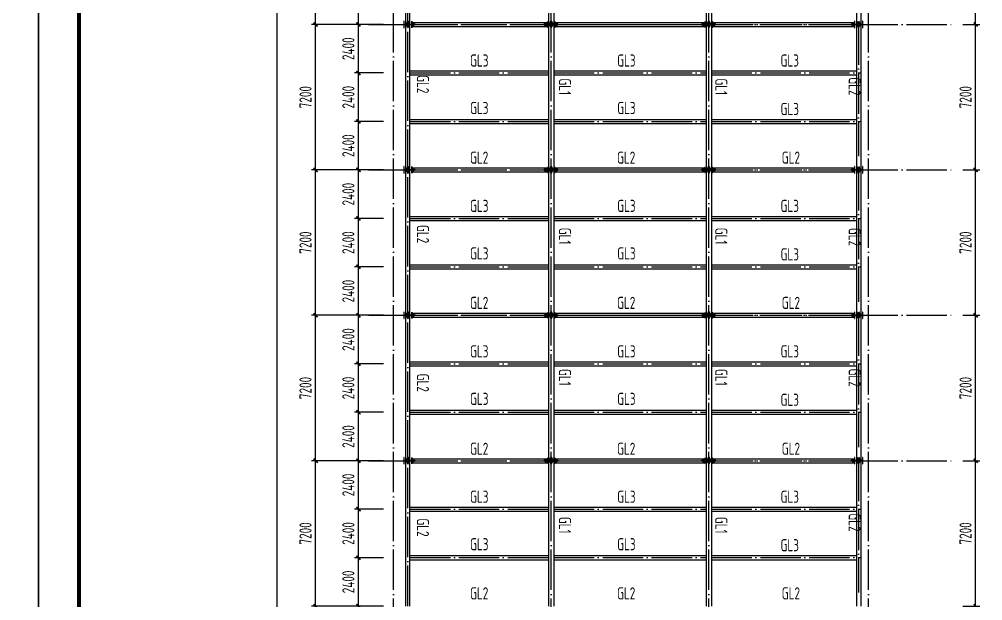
# Model space of a CAD drawing. Extents: x -32169 to 443031, y -120117 to 204739.
# Drawn here: x 215281 to 262960, y -72095 to -43304 of the extents above; entities that cross this region are included whole.
import ezdxf
from ezdxf.enums import TextEntityAlignment as Align

# ---------------------------------------------------------------- set-up
doc = ezdxf.new("R2010")
doc.units = 0
doc.header["$LTSCALE"] = 1000
for name, pattern in [('CONTINOUS', [0]), ('DASHED', [0.75, 0.5, -0.25]), ('DOTE', [2.42, 2, -0.2, 0.02, -0.2])]:
    doc.linetypes.add(name, pattern=pattern)
doc.layers.get('0').update_dxf_attribs({"linetype": 'CONTINUOUS'})
doc.layers.get('Defpoints').update_dxf_attribs({"linetype": 'CONTINUOUS'})
for name, color, linetype in [('BEAM', 4, 'DASHED'), ('DIM', 3, 'CONTINUOUS'), ('DOTE', 1, 'CONTINUOUS'), ('PUB_DIM', 3, 'CONTINUOUS'), ('PUB_TITLE', 3, 'CONTINUOUS'), ('TEXT', 7, 'CONTINUOUS'), ('梁', 4, 'CONTINUOUS'), ('钢柱', 2, 'CONTINUOUS')]:
    doc.layers.add(name, color=color, linetype=linetype)
doc.styles.add('TSSD_Dimension', font='Tssdeng.shx', dxfattribs={"width": 0.7, "bigfont": 'hztxt.shx'})
doc.styles.add('TSSD_Rein', font='Tssdeng.shx', dxfattribs={"width": 0.7, "bigfont": 'hztxt.shx'})
doc.dimstyles.new('TSSD_200_200', dxfattribs={"dimtxt": 600, "dimasz": 200, "dimexe": 200, "dimexo": 500, "dimgap": 200, "dimtad": 1, "dimdec": 0, "dimzin": 0, "dimdsep": 46, "dimtxsty": 'TSSD_Dimension', "dimblk": 'ARCHTICK', "dimblk1": 'ARCHTICK', "dimblk2": 'ARCHTICK', "dimcen": 0, "dimdle": 200, "dimclrt": 7, "dimadec": 0, "dimazin": 0, "dimtfac": 1, "dimtdec": 0, "dimtix": 1, "dimtmove": 2, "dimatfit": 3, "dimfxl": 1, "dimtolj": 1, "dimtzin": 0, "dimarcsym": 0})

# ---------------------------------------------------------------- blocks, each defined once
blk = doc.blocks.new('_ArchTick')
at = {"color": 0, "linetype": 'ByBlock', "const_width": 0.4}
blk.add_lwpolyline([(-0.5, -0.5), (0.5, 0.5)], dxfattribs=at)
blk = doc.blocks.new('*D537')
at = {"layer": 'Defpoints', "color": 0}
for p in [(229945, -65163), (232565, -65163), (232565, -72363)]:
    blk.add_point(p, dxfattribs=at)
at = {"layer": 'DIM', "color": 0, "lineweight": -2}
for p, q in [((232065, -65163), (229745, -65163)), ((229945, -72563), (229945, -64963)), ((232065, -72363), (229745, -72363))]:
    blk.add_line(p, q, dxfattribs=at)
at = {"layer": 'DIM', "color": 0, "lineweight": -2, "xscale": 200, "yscale": 200, "zscale": 200}
for p, rotation in [((229945, -65163), 90), ((229945, -72363), 270)]:
    blk.add_blockref('_ArchTick', p, dxfattribs=dict(at, rotation=rotation))
at = {"layer": 'DIM', "color": 7, "insert": (229445, -68763), "char_height": 600, "attachment_point": 5, "rotation": 90, "style": 'TSSD_Dimension'}
blk.add_mtext('\\A1;7200', dxfattribs=at)
blk = doc.blocks.new('*D538')
at = {"layer": 'Defpoints', "color": 0}
for p in [(229945, -57963), (232565, -57963), (232565, -65163)]:
    blk.add_point(p, dxfattribs=at)
at = {"layer": 'DIM', "color": 0, "lineweight": -2}
for p, q in [((232065, -57963), (229745, -57963)), ((229945, -65363), (229945, -57763)), ((232065, -65163), (229745, -65163))]:
    blk.add_line(p, q, dxfattribs=at)
at = {"layer": 'DIM', "color": 0, "lineweight": -2, "xscale": 200, "yscale": 200, "zscale": 200}
for p, rotation in [((229945, -57963), 90), ((229945, -65163), 270)]:
    blk.add_blockref('_ArchTick', p, dxfattribs=dict(at, rotation=rotation))
at = {"layer": 'DIM', "color": 7, "insert": (229445, -61563), "char_height": 600, "attachment_point": 5, "rotation": 90, "style": 'TSSD_Dimension'}
blk.add_mtext('\\A1;7200', dxfattribs=at)
blk = doc.blocks.new('*D539')
at = {"layer": 'Defpoints', "color": 0}
for p in [(229945, -50763), (232565, -50763), (232565, -57963)]:
    blk.add_point(p, dxfattribs=at)
at = {"layer": 'DIM', "color": 0, "lineweight": -2}
for p, q in [((232065, -50763), (229745, -50763)), ((229945, -58163), (229945, -50563)), ((232065, -57963), (229745, -57963))]:
    blk.add_line(p, q, dxfattribs=at)
at = {"layer": 'DIM', "color": 0, "lineweight": -2, "xscale": 200, "yscale": 200, "zscale": 200}
for p, rotation in [((229945, -50763), 90), ((229945, -57963), 270)]:
    blk.add_blockref('_ArchTick', p, dxfattribs=dict(at, rotation=rotation))
at = {"layer": 'DIM', "color": 7, "insert": (229445, -54363), "char_height": 600, "attachment_point": 5, "rotation": 90, "style": 'TSSD_Dimension'}
blk.add_mtext('\\A1;7200', dxfattribs=at)
blk = doc.blocks.new('*D540')
at = {"layer": 'Defpoints', "color": 0}
for p in [(229945, -43563), (232565, -43563), (232565, -50763)]:
    blk.add_point(p, dxfattribs=at)
at = {"layer": 'DIM', "color": 0, "lineweight": -2}
for p, q in [((229945, -50963), (229945, -43363)), ((232065, -43563), (229745, -43563)), ((232065, -50763), (229745, -50763))]:
    blk.add_line(p, q, dxfattribs=at)
at = {"layer": 'DIM', "color": 0, "lineweight": -2, "xscale": 200, "yscale": 200, "zscale": 200}
for p, rotation in [((229945, -43563), 90), ((229945, -50763), 270)]:
    blk.add_blockref('_ArchTick', p, dxfattribs=dict(at, rotation=rotation))
at = {"layer": 'DIM', "color": 7, "insert": (229445, -47163), "char_height": 600, "attachment_point": 5, "rotation": 90, "style": 'TSSD_Dimension'}
blk.add_mtext('\\A1;7200', dxfattribs=at)
blk = doc.blocks.new('*D541')
at = {"layer": 'Defpoints', "color": 0}
for p in [(229945, -36363), (232565, -36363), (232565, -43563)]:
    blk.add_point(p, dxfattribs=at)
at = {"layer": 'DIM', "color": 0, "lineweight": -2}
for p, q in [((229945, -43763), (229945, -36163)), ((232065, -36363), (229745, -36363)), ((232065, -43563), (229745, -43563))]:
    blk.add_line(p, q, dxfattribs=at)
at = {"layer": 'DIM', "color": 0, "lineweight": -2, "xscale": 200, "yscale": 200, "zscale": 200}
for p, rotation in [((229945, -36363), 90), ((229945, -43563), 270)]:
    blk.add_blockref('_ArchTick', p, dxfattribs=dict(at, rotation=rotation))
at = {"layer": 'DIM', "color": 7, "insert": (229445, -39963), "char_height": 600, "attachment_point": 5, "rotation": 90, "style": 'TSSD_Dimension'}
blk.add_mtext('\\A1;7200', dxfattribs=at)
blk = doc.blocks.new('*D552')
at = {"layer": 'Defpoints', "color": 0}
for p in [(261469, -65163), (262610, -65163), (261469, -72363)]:
    blk.add_point(p, dxfattribs=at)
at = {"layer": 'DIM', "color": 0, "lineweight": -2}
for p, q in [((261969, -65163), (262810, -65163)), ((262610, -72563), (262610, -64963)), ((261969, -72363), (262810, -72363))]:
    blk.add_line(p, q, dxfattribs=at)
at = {"layer": 'DIM', "color": 0, "lineweight": -2, "xscale": 200, "yscale": 200, "zscale": 200}
for p, rotation in [((262610, -65163), 90), ((262610, -72363), 270)]:
    blk.add_blockref('_ArchTick', p, dxfattribs=dict(at, rotation=rotation))
at = {"layer": 'DIM', "color": 7, "insert": (262110, -68763), "char_height": 600, "attachment_point": 5, "rotation": 90, "style": 'TSSD_Dimension'}
blk.add_mtext('\\A1;7200', dxfattribs=at)
blk = doc.blocks.new('*D553')
at = {"layer": 'Defpoints', "color": 0}
for p in [(261469, -57963), (262610, -57963), (261469, -65163)]:
    blk.add_point(p, dxfattribs=at)
at = {"layer": 'DIM', "color": 0, "lineweight": -2}
for p, q in [((261969, -57963), (262810, -57963)), ((262610, -65363), (262610, -57763)), ((261969, -65163), (262810, -65163))]:
    blk.add_line(p, q, dxfattribs=at)
at = {"layer": 'DIM', "color": 0, "lineweight": -2, "xscale": 200, "yscale": 200, "zscale": 200}
for p, rotation in [((262610, -57963), 90), ((262610, -65163), 270)]:
    blk.add_blockref('_ArchTick', p, dxfattribs=dict(at, rotation=rotation))
at = {"layer": 'DIM', "color": 7, "insert": (262110, -61563), "char_height": 600, "attachment_point": 5, "rotation": 90, "style": 'TSSD_Dimension'}
blk.add_mtext('\\A1;7200', dxfattribs=at)
blk = doc.blocks.new('*D554')
at = {"layer": 'Defpoints', "color": 0}
for p in [(261469, -50763), (262610, -50763), (261469, -57963)]:
    blk.add_point(p, dxfattribs=at)
at = {"layer": 'DIM', "color": 0, "lineweight": -2}
for p, q in [((261969, -50763), (262810, -50763)), ((262610, -58163), (262610, -50563)), ((261969, -57963), (262810, -57963))]:
    blk.add_line(p, q, dxfattribs=at)
at = {"layer": 'DIM', "color": 0, "lineweight": -2, "xscale": 200, "yscale": 200, "zscale": 200}
for p, rotation in [((262610, -50763), 90), ((262610, -57963), 270)]:
    blk.add_blockref('_ArchTick', p, dxfattribs=dict(at, rotation=rotation))
at = {"layer": 'DIM', "color": 7, "insert": (262110, -54363), "char_height": 600, "attachment_point": 5, "rotation": 90, "style": 'TSSD_Dimension'}
blk.add_mtext('\\A1;7200', dxfattribs=at)
blk = doc.blocks.new('*D555')
at = {"layer": 'Defpoints', "color": 0}
for p in [(261469, -43563), (262610, -43563), (261469, -50763)]:
    blk.add_point(p, dxfattribs=at)
at = {"layer": 'DIM', "color": 0, "lineweight": -2}
for p, q in [((262610, -50963), (262610, -43363)), ((261969, -43563), (262810, -43563)), ((261969, -50763), (262810, -50763))]:
    blk.add_line(p, q, dxfattribs=at)
at = {"layer": 'DIM', "color": 0, "lineweight": -2, "xscale": 200, "yscale": 200, "zscale": 200}
for p, rotation in [((262610, -43563), 90), ((262610, -50763), 270)]:
    blk.add_blockref('_ArchTick', p, dxfattribs=dict(at, rotation=rotation))
at = {"layer": 'DIM', "color": 7, "insert": (262110, -47163), "char_height": 600, "attachment_point": 5, "rotation": 90, "style": 'TSSD_Dimension'}
blk.add_mtext('\\A1;7200', dxfattribs=at)
blk = doc.blocks.new('*D556')
at = {"layer": 'Defpoints', "color": 0}
for p in [(261469, -36363), (262610, -36363), (261469, -43563)]:
    blk.add_point(p, dxfattribs=at)
at = {"layer": 'DIM', "color": 0, "lineweight": -2}
for p, q in [((262610, -43763), (262610, -36163)), ((261969, -36363), (262810, -36363)), ((261969, -43563), (262810, -43563))]:
    blk.add_line(p, q, dxfattribs=at)
at = {"layer": 'DIM', "color": 0, "lineweight": -2, "xscale": 200, "yscale": 200, "zscale": 200}
for p, rotation in [((262610, -36363), 90), ((262610, -43563), 270)]:
    blk.add_blockref('_ArchTick', p, dxfattribs=dict(at, rotation=rotation))
at = {"layer": 'DIM', "color": 7, "insert": (262110, -39963), "char_height": 600, "attachment_point": 5, "rotation": 90, "style": 'TSSD_Dimension'}
blk.add_mtext('\\A1;7200', dxfattribs=at)
blk = doc.blocks.new('*D565')
at = {"layer": 'Defpoints', "color": 0}
for p in [(228041, 14037), (231965, 14037), (231965, -93963)]:
    blk.add_point(p, dxfattribs=at)
at = {"layer": 'DIM', "color": 0, "lineweight": -2}
for p, q in [((231465, 14037), (227841, 14037)), ((228041, -94163), (228041, 14237)), ((231465, -93963), (227841, -93963))]:
    blk.add_line(p, q, dxfattribs=at)
at = {"layer": 'DIM', "color": 0, "lineweight": -2, "xscale": 200, "yscale": 200, "zscale": 200}
for p, rotation in [((228041, 14037), 90), ((228041, -93963), 270)]:
    blk.add_blockref('_ArchTick', p, dxfattribs=dict(at, rotation=rotation))
at = {"layer": 'DIM', "color": 7, "insert": (227541, -39963), "char_height": 600, "attachment_point": 5, "rotation": 90, "style": 'TSSD_Dimension'}
blk.add_mtext('\\A1;108000', dxfattribs=at)
blk = doc.blocks.new('刚接')
at = {"layer": 'BEAM', "linetype": 'CONTINOUS'}
h = blk.add_hatch(color=256, dxfattribs=at)
h.paths.add_polyline_path([(195, 0), (0, 0), (0, 112)])
h.paths.add_polyline_path([(0, 0), (195, 0), (0, -112)])
blk.add_lwpolyline([(195, 0), (0, -112), (0, 112)], close=True, dxfattribs=at)
blk = doc.blocks.new('*D961')
at = {"layer": 'Defpoints', "color": 0}
for p in [(232065, -65163), (233805, -65163), (233805, -67563)]:
    blk.add_point(p, dxfattribs=at)
at = {"layer": 'DIM', "color": 0, "lineweight": -2}
for p, q in [((233305, -65163), (231865, -65163)), ((232065, -67763), (232065, -64963)), ((233305, -67563), (231865, -67563))]:
    blk.add_line(p, q, dxfattribs=at)
at = {"layer": 'DIM', "color": 0, "lineweight": -2, "xscale": 200, "yscale": 200, "zscale": 200}
for p, rotation in [((232065, -65163), 90), ((232065, -67563), 270)]:
    blk.add_blockref('_ArchTick', p, dxfattribs=dict(at, rotation=rotation))
at = {"layer": 'DIM', "color": 7, "insert": (231565, -66363), "char_height": 600, "attachment_point": 5, "rotation": 90, "style": 'TSSD_Dimension'}
blk.add_mtext('\\A1;2400', dxfattribs=at)
blk = doc.blocks.new('*D962')
at = {"layer": 'Defpoints', "color": 0}
for p in [(232065, -62763), (233805, -62763), (233805, -65163)]:
    blk.add_point(p, dxfattribs=at)
at = {"layer": 'DIM', "color": 0, "lineweight": -2}
for p, q in [((233305, -62763), (231865, -62763)), ((232065, -65363), (232065, -62563)), ((233305, -65163), (231865, -65163))]:
    blk.add_line(p, q, dxfattribs=at)
at = {"layer": 'DIM', "color": 0, "lineweight": -2, "xscale": 200, "yscale": 200, "zscale": 200}
for p, rotation in [((232065, -62763), 90), ((232065, -65163), 270)]:
    blk.add_blockref('_ArchTick', p, dxfattribs=dict(at, rotation=rotation))
at = {"layer": 'DIM', "color": 7, "insert": (231565, -63963), "char_height": 600, "attachment_point": 5, "rotation": 90, "style": 'TSSD_Dimension'}
blk.add_mtext('\\A1;2400', dxfattribs=at)
blk = doc.blocks.new('*D963')
at = {"layer": 'Defpoints', "color": 0}
for p in [(232065, -50763), (233805, -50763), (233805, -53163)]:
    blk.add_point(p, dxfattribs=at)
at = {"layer": 'DIM', "color": 0, "lineweight": -2}
for p, q in [((233305, -50763), (231865, -50763)), ((232065, -53363), (232065, -50563)), ((233305, -53163), (231865, -53163))]:
    blk.add_line(p, q, dxfattribs=at)
at = {"layer": 'DIM', "color": 0, "lineweight": -2, "xscale": 200, "yscale": 200, "zscale": 200}
for p, rotation in [((232065, -50763), 90), ((232065, -53163), 270)]:
    blk.add_blockref('_ArchTick', p, dxfattribs=dict(at, rotation=rotation))
at = {"layer": 'DIM', "color": 7, "insert": (231565, -51963), "char_height": 600, "attachment_point": 5, "rotation": 90, "style": 'TSSD_Dimension'}
blk.add_mtext('\\A1;2400', dxfattribs=at)
blk = doc.blocks.new('*D964')
at = {"layer": 'Defpoints', "color": 0}
for p in [(232065, -43563), (233805, -43563), (233805, -45963)]:
    blk.add_point(p, dxfattribs=at)
at = {"layer": 'DIM', "color": 0, "lineweight": -2}
for p, q in [((232065, -46163), (232065, -43363)), ((233305, -43563), (231865, -43563)), ((233305, -45963), (231865, -45963))]:
    blk.add_line(p, q, dxfattribs=at)
at = {"layer": 'DIM', "color": 0, "lineweight": -2, "xscale": 200, "yscale": 200, "zscale": 200}
for p, rotation in [((232065, -43563), 90), ((232065, -45963), 270)]:
    blk.add_blockref('_ArchTick', p, dxfattribs=dict(at, rotation=rotation))
at = {"layer": 'DIM', "color": 7, "insert": (231565, -44763), "char_height": 600, "attachment_point": 5, "rotation": 90, "style": 'TSSD_Dimension'}
blk.add_mtext('\\A1;2400', dxfattribs=at)
blk = doc.blocks.new('*D989')
at = {"layer": 'Defpoints', "color": 0}
for p in [(232065, -41163), (233805, -41163), (233805, -43563)]:
    blk.add_point(p, dxfattribs=at)
at = {"layer": 'DIM', "color": 0, "lineweight": -2}
for p, q in [((232065, -43763), (232065, -40963)), ((233305, -41163), (231865, -41163)), ((233305, -43563), (231865, -43563))]:
    blk.add_line(p, q, dxfattribs=at)
at = {"layer": 'DIM', "color": 0, "lineweight": -2, "xscale": 200, "yscale": 200, "zscale": 200}
for p, rotation in [((232065, -41163), 90), ((232065, -43563), 270)]:
    blk.add_blockref('_ArchTick', p, dxfattribs=dict(at, rotation=rotation))
at = {"layer": 'DIM', "color": 7, "insert": (231565, -42363), "char_height": 600, "attachment_point": 5, "rotation": 90, "style": 'TSSD_Dimension'}
blk.add_mtext('\\A1;2400', dxfattribs=at)
blk = doc.blocks.new('*D990')
at = {"layer": 'Defpoints', "color": 0}
for p in [(232065, -45963), (233805, -45963), (233805, -48363)]:
    blk.add_point(p, dxfattribs=at)
at = {"layer": 'DIM', "color": 0, "lineweight": -2}
for p, q in [((232065, -48563), (232065, -45763)), ((233305, -45963), (231865, -45963)), ((233305, -48363), (231865, -48363))]:
    blk.add_line(p, q, dxfattribs=at)
at = {"layer": 'DIM', "color": 0, "lineweight": -2, "xscale": 200, "yscale": 200, "zscale": 200}
for p, rotation in [((232065, -45963), 90), ((232065, -48363), 270)]:
    blk.add_blockref('_ArchTick', p, dxfattribs=dict(at, rotation=rotation))
at = {"layer": 'DIM', "color": 7, "insert": (231565, -47163), "char_height": 600, "attachment_point": 5, "rotation": 90, "style": 'TSSD_Dimension'}
blk.add_mtext('\\A1;2400', dxfattribs=at)
blk = doc.blocks.new('*D991')
at = {"layer": 'Defpoints', "color": 0}
for p in [(232065, -48363), (233805, -48363), (233805, -50763)]:
    blk.add_point(p, dxfattribs=at)
at = {"layer": 'DIM', "color": 0, "lineweight": -2}
for p, q in [((233305, -48363), (231865, -48363)), ((232065, -50963), (232065, -48163)), ((233305, -50763), (231865, -50763))]:
    blk.add_line(p, q, dxfattribs=at)
at = {"layer": 'DIM', "color": 0, "lineweight": -2, "xscale": 200, "yscale": 200, "zscale": 200}
for p, rotation in [((232065, -48363), 90), ((232065, -50763), 270)]:
    blk.add_blockref('_ArchTick', p, dxfattribs=dict(at, rotation=rotation))
at = {"layer": 'DIM', "color": 7, "insert": (231565, -49563), "char_height": 600, "attachment_point": 5, "rotation": 90, "style": 'TSSD_Dimension'}
blk.add_mtext('\\A1;2400', dxfattribs=at)
blk = doc.blocks.new('*D992')
at = {"layer": 'Defpoints', "color": 0}
for p in [(232065, -53163), (233805, -53163), (233805, -55563)]:
    blk.add_point(p, dxfattribs=at)
at = {"layer": 'DIM', "color": 0, "lineweight": -2}
for p, q in [((233305, -53163), (231865, -53163)), ((232065, -55763), (232065, -52963)), ((233305, -55563), (231865, -55563))]:
    blk.add_line(p, q, dxfattribs=at)
at = {"layer": 'DIM', "color": 0, "lineweight": -2, "xscale": 200, "yscale": 200, "zscale": 200}
for p, rotation in [((232065, -53163), 90), ((232065, -55563), 270)]:
    blk.add_blockref('_ArchTick', p, dxfattribs=dict(at, rotation=rotation))
at = {"layer": 'DIM', "color": 7, "insert": (231565, -54363), "char_height": 600, "attachment_point": 5, "rotation": 90, "style": 'TSSD_Dimension'}
blk.add_mtext('\\A1;2400', dxfattribs=at)
blk = doc.blocks.new('*D993')
at = {"layer": 'Defpoints', "color": 0}
for p in [(232065, -55563), (233805, -55563), (233805, -57963)]:
    blk.add_point(p, dxfattribs=at)
at = {"layer": 'DIM', "color": 0, "lineweight": -2}
for p, q in [((233305, -55563), (231865, -55563)), ((232065, -58163), (232065, -55363)), ((233305, -57963), (231865, -57963))]:
    blk.add_line(p, q, dxfattribs=at)
at = {"layer": 'DIM', "color": 0, "lineweight": -2, "xscale": 200, "yscale": 200, "zscale": 200}
for p, rotation in [((232065, -55563), 90), ((232065, -57963), 270)]:
    blk.add_blockref('_ArchTick', p, dxfattribs=dict(at, rotation=rotation))
at = {"layer": 'DIM', "color": 7, "insert": (231565, -56763), "char_height": 600, "attachment_point": 5, "rotation": 90, "style": 'TSSD_Dimension'}
blk.add_mtext('\\A1;2400', dxfattribs=at)
blk = doc.blocks.new('*D994')
at = {"layer": 'Defpoints', "color": 0}
for p in [(232065, -57963), (233805, -57963), (233805, -60363)]:
    blk.add_point(p, dxfattribs=at)
at = {"layer": 'DIM', "color": 0, "lineweight": -2}
for p, q in [((233305, -57963), (231865, -57963)), ((232065, -60563), (232065, -57763)), ((233305, -60363), (231865, -60363))]:
    blk.add_line(p, q, dxfattribs=at)
at = {"layer": 'DIM', "color": 0, "lineweight": -2, "xscale": 200, "yscale": 200, "zscale": 200}
for p, rotation in [((232065, -57963), 90), ((232065, -60363), 270)]:
    blk.add_blockref('_ArchTick', p, dxfattribs=dict(at, rotation=rotation))
at = {"layer": 'DIM', "color": 7, "insert": (231565, -59163), "char_height": 600, "attachment_point": 5, "rotation": 90, "style": 'TSSD_Dimension'}
blk.add_mtext('\\A1;2400', dxfattribs=at)
blk = doc.blocks.new('*D995')
at = {"layer": 'Defpoints', "color": 0}
for p in [(232065, -60363), (233805, -60363), (233805, -62763)]:
    blk.add_point(p, dxfattribs=at)
at = {"layer": 'DIM', "color": 0, "lineweight": -2}
for p, q in [((233305, -60363), (231865, -60363)), ((232065, -62963), (232065, -60163)), ((233305, -62763), (231865, -62763))]:
    blk.add_line(p, q, dxfattribs=at)
at = {"layer": 'DIM', "color": 0, "lineweight": -2, "xscale": 200, "yscale": 200, "zscale": 200}
for p, rotation in [((232065, -60363), 90), ((232065, -62763), 270)]:
    blk.add_blockref('_ArchTick', p, dxfattribs=dict(at, rotation=rotation))
at = {"layer": 'DIM', "color": 7, "insert": (231565, -61563), "char_height": 600, "attachment_point": 5, "rotation": 90, "style": 'TSSD_Dimension'}
blk.add_mtext('\\A1;2400', dxfattribs=at)
blk = doc.blocks.new('*D996')
at = {"layer": 'Defpoints', "color": 0}
for p in [(232065, -67563), (233805, -67563), (233805, -69963)]:
    blk.add_point(p, dxfattribs=at)
at = {"layer": 'DIM', "color": 0, "lineweight": -2}
for p, q in [((233305, -67563), (231865, -67563)), ((232065, -70163), (232065, -67363)), ((233305, -69963), (231865, -69963))]:
    blk.add_line(p, q, dxfattribs=at)
at = {"layer": 'DIM', "color": 0, "lineweight": -2, "xscale": 200, "yscale": 200, "zscale": 200}
for p, rotation in [((232065, -67563), 90), ((232065, -69963), 270)]:
    blk.add_blockref('_ArchTick', p, dxfattribs=dict(at, rotation=rotation))
at = {"layer": 'DIM', "color": 7, "insert": (231565, -68763), "char_height": 600, "attachment_point": 5, "rotation": 90, "style": 'TSSD_Dimension'}
blk.add_mtext('\\A1;2400', dxfattribs=at)
blk = doc.blocks.new('*D997')
at = {"layer": 'Defpoints', "color": 0}
for p in [(232065, -69963), (233805, -69963), (233805, -72363)]:
    blk.add_point(p, dxfattribs=at)
at = {"layer": 'DIM', "color": 0, "lineweight": -2}
for p, q in [((233305, -69963), (231865, -69963)), ((232065, -72563), (232065, -69763)), ((233305, -72363), (231865, -72363))]:
    blk.add_line(p, q, dxfattribs=at)
at = {"layer": 'DIM', "color": 0, "lineweight": -2, "xscale": 200, "yscale": 200, "zscale": 200}
for p, rotation in [((232065, -69963), 90), ((232065, -72363), 270)]:
    blk.add_blockref('_ArchTick', p, dxfattribs=dict(at, rotation=rotation))
at = {"layer": 'DIM', "color": 7, "insert": (231565, -71163), "char_height": 600, "attachment_point": 5, "rotation": 90, "style": 'TSSD_Dimension'}
blk.add_mtext('\\A1;2400', dxfattribs=at)

msp = doc.modelspace()

# ---------------------------------------------------------------- linework, layer by layer
at = {"layer": 'DOTE', "linetype": 'DOTE'}
for p, q in [((233805.24457, -95762.90283), (233805.24457, 15277.3647)), ((241605.24457, -95762.90283), (241605.24457, 15277.3647)), ((249405.24457, -95762.90283), (249405.24457, 15277.3647)), ((257305.24457, -95762.90283), (257305.24457, 15277.3647)), ((234515.24457, -43558.6353), (234515.24457, -36366.6353)), ((232565.24457, -43562.6353), (261469.06221, -43562.6353)), ((234515.24457, -50758.6353), (234515.24457, -43566.6353)), ((234715.24457, -43562.6353), (241405.24457, -43562.6353)), ((241805.24457, -43562.6353), (249205.24457, -43562.6353)), ((249605.24457, -43562.6353), (256620.70192, -43562.6353)), ((256820.70192, -43566.6353), (256820.70192, -50088.6353)), ((234615.24457, -45962.6353), (241475.24457, -45962.6353)), ((241735.24457, -45962.6353), (249275.24457, -45962.6353)), ((249535.24457, -45962.6353), (256920.70192, -45962.6353)), ((234615.24457, -48362.6353), (241475.24457, -48362.6353)), ((241735.24457, -48362.6353), (249275.24457, -48362.6353)), ((249535.24457, -48362.6353), (256920.70192, -48362.6353)), ((232565.24457, -50762.6353), (261469.06221, -50762.6353)), ((234515.24457, -57958.6353), (234515.24457, -50766.6353)), ((234715.24457, -50762.6353), (241405.24457, -50762.6353)), ((241805.24457, -50762.6353), (249205.24457, -50762.6353)), ((249605.24457, -50762.6353), (256620.70192, -50762.6353)), ((256820.70192, -50766.6353), (256820.70192, -57288.6353)), ((234615.24457, -53162.6353), (241475.24457, -53162.6353)), ((241735.24457, -53162.6353), (249275.24457, -53162.6353)), ((249535.24457, -53162.6353), (256920.70192, -53162.6353)), ((234615.24457, -55562.6353), (241475.24457, -55562.6353)), ((241735.24457, -55562.6353), (249275.24457, -55562.6353)), ((249535.24457, -55562.6353), (256920.70192, -55562.6353)), ((232565.24457, -57962.6353), (261469.06221, -57962.6353)), ((234515.24457, -65158.6353), (234515.24457, -57966.6353)), ((234715.24457, -57962.6353), (241405.24457, -57962.6353)), ((241805.24457, -57962.6353), (249205.24457, -57962.6353)), ((249605.24457, -57962.6353), (256620.70192, -57962.6353)), ((256820.70192, -57966.6353), (256820.70192, -64488.6353)), ((234615.24457, -60362.6353), (241475.24457, -60362.6353)), ((241735.24457, -60362.6353), (249275.24457, -60362.6353)), ((249535.24457, -60362.6353), (256920.70192, -60362.6353)), ((234615.24457, -62762.6353), (241475.24457, -62762.6353)), ((241735.24457, -62762.6353), (249275.24457, -62762.6353)), ((249535.24457, -62762.6353), (256920.70192, -62762.6353)), ((232565.24457, -65162.6353), (261469.06221, -65162.6353)), ((234515.24457, -72358.6353), (234515.24457, -65166.6353)), ((234715.24457, -65162.6353), (241405.24457, -65162.6353)), ((241805.24457, -65162.6353), (249205.24457, -65162.6353)), ((249605.24457, -65162.6353), (256620.70192, -65162.6353)), ((256820.70192, -65166.6353), (256820.70192, -71688.6353)), ((234615.24457, -67562.6353), (241475.24457, -67562.6353)), ((241735.24457, -67562.6353), (249275.24457, -67562.6353)), ((249535.24457, -67562.6353), (256920.70192, -67562.6353)), ((234615.24457, -69962.6353), (241475.24457, -69962.6353)), ((241735.24457, -69962.6353), (249275.24457, -69962.6353)), ((249535.24457, -69962.6353), (256920.70192, -69962.6353))]:
    msp.add_line(p, q, dxfattribs=at)
at = {"layer": 'PUB_TITLE'}
for points in [[(132230.54765, -120116.90179), (216230.54765, -120116.90179), (216230.54765, 28483.09821), (132230.54765, 28483.09821)], [(216230.54765, -120116.90179), (300230.54765, -120116.90179), (300230.54765, 28483.09821), (216230.54765, 28483.09821)]]:
    msp.add_lwpolyline(points, close=True, dxfattribs=at)
at = {"layer": 'PUB_TITLE', "const_width": 200}
msp.add_lwpolyline([(218230.54765, -118116.90179), (298230.54765, -118116.90179), (298230.54765, 23483.09821), (218230.54765, 23483.09821)], close=True, dxfattribs=at)
at = {"layer": '梁'}
for p, q in [((234415.24457, -43558.6353), (234415.24457, -36366.6353)), ((234615.24457, -43558.6353), (234615.24457, -36366.6353)), ((241475.24457, -36366.6353), (241475.24457, -43558.6353)), ((241735.24457, -36366.6353), (241735.24457, -43558.6353)), ((249275.24457, -36366.6353), (249275.24457, -43558.6353)), ((249535.24457, -36366.6353), (249535.24457, -43558.6353)), ((256720.70192, -36366.6353), (256720.70192, -43558.6353)), ((256920.70192, -36366.6353), (256920.70192, -43558.6353)), ((234415.24457, -50758.6353), (234415.24457, -43566.6353)), ((234615.24457, -50758.6353), (234615.24457, -43566.6353)), ((234715.24457, -43462.6353), (241405.24457, -43462.6353)), ((234715.24457, -43662.6353), (241405.24457, -43662.6353)), ((241475.24457, -43566.6353), (241475.24457, -50758.6353)), ((241735.24457, -43566.6353), (241735.24457, -50758.6353)), ((241805.24457, -43462.6353), (249205.24457, -43462.6353)), ((241805.24457, -43662.6353), (249205.24457, -43662.6353)), ((249275.24457, -43566.6353), (249275.24457, -50758.6353)), ((249535.24457, -43566.6353), (249535.24457, -50758.6353)), ((249605.24457, -43462.6353), (256620.70192, -43462.6353)), ((249605.24457, -43662.6353), (256620.70192, -43662.6353)), ((256720.70192, -43566.6353), (256720.70192, -50758.6353)), ((256920.70192, -43566.6353), (256920.70192, -50758.6353)), ((234615.24457, -45862.6353), (241475.24457, -45862.6353)), ((234615.24457, -46062.6353), (241475.24457, -46062.6353)), ((241735.24457, -45862.6353), (249275.24457, -45862.6353)), ((241735.24457, -46062.6353), (249275.24457, -46062.6353)), ((249535.24457, -45862.6353), (256720.70192, -45862.6353)), ((249535.24457, -46062.6353), (256720.70192, -46062.6353)), ((234615.24457, -48262.6353), (241475.24457, -48262.6353)), ((234615.24457, -48462.6353), (241475.24457, -48462.6353)), ((241735.24457, -48262.6353), (249275.24457, -48262.6353)), ((241735.24457, -48462.6353), (249275.24457, -48462.6353)), ((249535.24457, -48262.6353), (256720.70192, -48262.6353)), ((249535.24457, -48462.6353), (256720.70192, -48462.6353)), ((234415.24457, -57958.6353), (234415.24457, -50766.6353)), ((234615.24457, -57958.6353), (234615.24457, -50766.6353)), ((234715.24457, -50662.6353), (241405.24457, -50662.6353)), ((234715.24457, -50862.6353), (241405.24457, -50862.6353)), ((241475.24457, -50766.6353), (241475.24457, -57958.6353)), ((241735.24457, -50766.6353), (241735.24457, -57958.6353)), ((241805.24457, -50662.6353), (249205.24457, -50662.6353)), ((241805.24457, -50862.6353), (249205.24457, -50862.6353)), ((249275.24457, -50766.6353), (249275.24457, -57958.6353)), ((249535.24457, -50766.6353), (249535.24457, -57958.6353)), ((249605.24457, -50662.6353), (256620.70192, -50662.6353)), ((249605.24457, -50862.6353), (256620.70192, -50862.6353)), ((256720.70192, -50766.6353), (256720.70192, -57958.6353)), ((256920.70192, -50766.6353), (256920.70192, -57958.6353)), ((234615.24457, -53062.6353), (241475.24457, -53062.6353)), ((234615.24457, -53262.6353), (241475.24457, -53262.6353)), ((241735.24457, -53062.6353), (249275.24457, -53062.6353)), ((241735.24457, -53262.6353), (249275.24457, -53262.6353)), ((249535.24457, -53062.6353), (256720.70192, -53062.6353)), ((249535.24457, -53262.6353), (256720.70192, -53262.6353)), ((234615.24457, -55462.6353), (241475.24457, -55462.6353)), ((234615.24457, -55662.6353), (241475.24457, -55662.6353)), ((241735.24457, -55462.6353), (249275.24457, -55462.6353)), ((241735.24457, -55662.6353), (249275.24457, -55662.6353)), ((249535.24457, -55462.6353), (256720.70192, -55462.6353)), ((249535.24457, -55662.6353), (256720.70192, -55662.6353)), ((234415.24457, -65158.6353), (234415.24457, -57966.6353)), ((234615.24457, -65158.6353), (234615.24457, -57966.6353)), ((234715.24457, -57862.6353), (241405.24457, -57862.6353)), ((234715.24457, -58062.6353), (241405.24457, -58062.6353)), ((241475.24457, -57966.6353), (241475.24457, -65158.6353)), ((241735.24457, -57966.6353), (241735.24457, -65158.6353)), ((241805.24457, -57862.6353), (249205.24457, -57862.6353)), ((241805.24457, -58062.6353), (249205.24457, -58062.6353)), ((249275.24457, -57966.6353), (249275.24457, -65158.6353)), ((249535.24457, -57966.6353), (249535.24457, -65158.6353)), ((249605.24457, -57862.6353), (256620.70192, -57862.6353)), ((249605.24457, -58062.6353), (256620.70192, -58062.6353)), ((256720.70192, -57966.6353), (256720.70192, -65158.6353)), ((256920.70192, -57966.6353), (256920.70192, -65158.6353)), ((234615.24457, -60262.6353), (241475.24457, -60262.6353)), ((234615.24457, -60462.6353), (241475.24457, -60462.6353)), ((241735.24457, -60262.6353), (249275.24457, -60262.6353)), ((241735.24457, -60462.6353), (249275.24457, -60462.6353)), ((249535.24457, -60262.6353), (256720.70192, -60262.6353)), ((249535.24457, -60462.6353), (256720.70192, -60462.6353)), ((234615.24457, -62662.6353), (241475.24457, -62662.6353)), ((234615.24457, -62862.6353), (241475.24457, -62862.6353)), ((241735.24457, -62662.6353), (249275.24457, -62662.6353)), ((241735.24457, -62862.6353), (249275.24457, -62862.6353)), ((249535.24457, -62662.6353), (256720.70192, -62662.6353)), ((249535.24457, -62862.6353), (256720.70192, -62862.6353)), ((234415.24457, -72358.6353), (234415.24457, -65166.6353)), ((234615.24457, -72358.6353), (234615.24457, -65166.6353)), ((234715.24457, -65062.6353), (241405.24457, -65062.6353)), ((234715.24457, -65262.6353), (241405.24457, -65262.6353)), ((241475.24457, -65166.6353), (241475.24457, -72358.6353)), ((241735.24457, -65166.6353), (241735.24457, -72358.6353)), ((241805.24457, -65062.6353), (249205.24457, -65062.6353)), ((241805.24457, -65262.6353), (249205.24457, -65262.6353)), ((249275.24457, -65166.6353), (249275.24457, -72358.6353)), ((249535.24457, -65166.6353), (249535.24457, -72358.6353)), ((249605.24457, -65062.6353), (256620.70192, -65062.6353)), ((249605.24457, -65262.6353), (256620.70192, -65262.6353)), ((256720.70192, -65166.6353), (256720.70192, -72358.6353)), ((256920.70192, -65166.6353), (256920.70192, -72358.6353)), ((234615.24457, -67462.6353), (241475.24457, -67462.6353)), ((234615.24457, -67662.6353), (241475.24457, -67662.6353)), ((241735.24457, -67462.6353), (249275.24457, -67462.6353)), ((241735.24457, -67662.6353), (249275.24457, -67662.6353)), ((249535.24457, -67462.6353), (256720.70192, -67462.6353)), ((249535.24457, -67662.6353), (256720.70192, -67662.6353)), ((234615.24457, -69862.6353), (241475.24457, -69862.6353)), ((234615.24457, -70062.6353), (241475.24457, -70062.6353)), ((241735.24457, -69862.6353), (249275.24457, -69862.6353)), ((241735.24457, -70062.6353), (249275.24457, -70062.6353)), ((249535.24457, -69862.6353), (256720.70192, -69862.6353)), ((249535.24457, -70062.6353), (256720.70192, -70062.6353))]:
    msp.add_line(p, q, dxfattribs=at)
at = {"layer": '钢柱'}
for points in [[(234715.24457, -43722.6353), (234715.24457, -43402.6353), (234701.24457, -43402.6353), (234701.24457, -43558.6353), (234329.24457, -43558.6353), (234329.24457, -43402.6353), (234315.24457, -43402.6353), (234315.24457, -43722.6353), (234329.24457, -43722.6353), (234329.24457, -43566.6353), (234701.24457, -43566.6353), (234701.24457, -43722.6353)], [(241805.24457, -43687.6353), (241805.24457, -43437.6353), (241791.24457, -43437.6353), (241791.24457, -43558.6353), (241419.24457, -43558.6353), (241419.24457, -43437.6353), (241405.24457, -43437.6353), (241405.24457, -43687.6353), (241419.24457, -43687.6353), (241419.24457, -43566.6353), (241791.24457, -43566.6353), (241791.24457, -43687.6353)], [(249605.24457, -43687.6353), (249605.24457, -43437.6353), (249591.24457, -43437.6353), (249591.24457, -43558.6353), (249219.24457, -43558.6353), (249219.24457, -43437.6353), (249205.24457, -43437.6353), (249205.24457, -43687.6353), (249219.24457, -43687.6353), (249219.24457, -43566.6353), (249591.24457, -43566.6353), (249591.24457, -43687.6353)], [(257020.70192, -43722.6353), (257020.70192, -43402.6353), (257006.70192, -43402.6353), (257006.70192, -43558.6353), (256634.70192, -43558.6353), (256634.70192, -43402.6353), (256620.70192, -43402.6353), (256620.70192, -43722.6353), (256634.70192, -43722.6353), (256634.70192, -43566.6353), (257006.70192, -43566.6353), (257006.70192, -43722.6353)], [(234715.24457, -50922.6353), (234715.24457, -50602.6353), (234701.24457, -50602.6353), (234701.24457, -50758.6353), (234329.24457, -50758.6353), (234329.24457, -50602.6353), (234315.24457, -50602.6353), (234315.24457, -50922.6353), (234329.24457, -50922.6353), (234329.24457, -50766.6353), (234701.24457, -50766.6353), (234701.24457, -50922.6353)], [(241805.24457, -50887.6353), (241805.24457, -50637.6353), (241791.24457, -50637.6353), (241791.24457, -50758.6353), (241419.24457, -50758.6353), (241419.24457, -50637.6353), (241405.24457, -50637.6353), (241405.24457, -50887.6353), (241419.24457, -50887.6353), (241419.24457, -50766.6353), (241791.24457, -50766.6353), (241791.24457, -50887.6353)], [(249605.24457, -50887.6353), (249605.24457, -50637.6353), (249591.24457, -50637.6353), (249591.24457, -50758.6353), (249219.24457, -50758.6353), (249219.24457, -50637.6353), (249205.24457, -50637.6353), (249205.24457, -50887.6353), (249219.24457, -50887.6353), (249219.24457, -50766.6353), (249591.24457, -50766.6353), (249591.24457, -50887.6353)], [(257020.70192, -50922.6353), (257020.70192, -50602.6353), (257006.70192, -50602.6353), (257006.70192, -50758.6353), (256634.70192, -50758.6353), (256634.70192, -50602.6353), (256620.70192, -50602.6353), (256620.70192, -50922.6353), (256634.70192, -50922.6353), (256634.70192, -50766.6353), (257006.70192, -50766.6353), (257006.70192, -50922.6353)], [(234715.24457, -58122.6353), (234715.24457, -57802.6353), (234701.24457, -57802.6353), (234701.24457, -57958.6353), (234329.24457, -57958.6353), (234329.24457, -57802.6353), (234315.24457, -57802.6353), (234315.24457, -58122.6353), (234329.24457, -58122.6353), (234329.24457, -57966.6353), (234701.24457, -57966.6353), (234701.24457, -58122.6353)], [(241805.24457, -58087.6353), (241805.24457, -57837.6353), (241791.24457, -57837.6353), (241791.24457, -57958.6353), (241419.24457, -57958.6353), (241419.24457, -57837.6353), (241405.24457, -57837.6353), (241405.24457, -58087.6353), (241419.24457, -58087.6353), (241419.24457, -57966.6353), (241791.24457, -57966.6353), (241791.24457, -58087.6353)], [(249605.24457, -58087.6353), (249605.24457, -57837.6353), (249591.24457, -57837.6353), (249591.24457, -57958.6353), (249219.24457, -57958.6353), (249219.24457, -57837.6353), (249205.24457, -57837.6353), (249205.24457, -58087.6353), (249219.24457, -58087.6353), (249219.24457, -57966.6353), (249591.24457, -57966.6353), (249591.24457, -58087.6353)], [(257020.70192, -58122.6353), (257020.70192, -57802.6353), (257006.70192, -57802.6353), (257006.70192, -57958.6353), (256634.70192, -57958.6353), (256634.70192, -57802.6353), (256620.70192, -57802.6353), (256620.70192, -58122.6353), (256634.70192, -58122.6353), (256634.70192, -57966.6353), (257006.70192, -57966.6353), (257006.70192, -58122.6353)], [(234715.24457, -65322.6353), (234715.24457, -65002.6353), (234701.24457, -65002.6353), (234701.24457, -65158.6353), (234329.24457, -65158.6353), (234329.24457, -65002.6353), (234315.24457, -65002.6353), (234315.24457, -65322.6353), (234329.24457, -65322.6353), (234329.24457, -65166.6353), (234701.24457, -65166.6353), (234701.24457, -65322.6353)], [(241805.24457, -65287.6353), (241805.24457, -65037.6353), (241791.24457, -65037.6353), (241791.24457, -65158.6353), (241419.24457, -65158.6353), (241419.24457, -65037.6353), (241405.24457, -65037.6353), (241405.24457, -65287.6353), (241419.24457, -65287.6353), (241419.24457, -65166.6353), (241791.24457, -65166.6353), (241791.24457, -65287.6353)], [(249605.24457, -65287.6353), (249605.24457, -65037.6353), (249591.24457, -65037.6353), (249591.24457, -65158.6353), (249219.24457, -65158.6353), (249219.24457, -65037.6353), (249205.24457, -65037.6353), (249205.24457, -65287.6353), (249219.24457, -65287.6353), (249219.24457, -65166.6353), (249591.24457, -65166.6353), (249591.24457, -65287.6353)], [(257020.70192, -65322.6353), (257020.70192, -65002.6353), (257006.70192, -65002.6353), (257006.70192, -65158.6353), (256634.70192, -65158.6353), (256634.70192, -65002.6353), (256620.70192, -65002.6353), (256620.70192, -65322.6353), (256634.70192, -65322.6353), (256634.70192, -65166.6353), (257006.70192, -65166.6353), (257006.70192, -65322.6353)]]:
    msp.add_lwpolyline(points, close=True, dxfattribs=at)

# ---------------------------------------------------------------- block references
at = {"layer": 'PUB_DIM', "yscale": 0.8571399999782441, "zscale": 0.8571399999840642, "rotation": 90}
for p, xscale in [((234515.24457, -43558.6353), 0.857139999931678), ((234515.24457, -43566.6353), -0.857139999931678), ((241605.24457, -43558.6353), 0.857139999931678), ((241605.24457, -43566.6353), -0.857139999931678), ((249405.24457, -43558.6353), 0.857139999931678), ((249405.24457, -43566.6353), -0.857139999931678), ((256820.70192, -43558.6353), 0.857139999931678), ((256820.70192, -43566.6353), -0.857139999931678), ((234515.24457, -50758.6353), 0.857139999931678), ((234515.24457, -50766.6353), -0.857139999931678), ((241605.24457, -50758.6353), 0.857139999931678), ((241605.24457, -50766.6353), -0.857139999931678), ((249405.24457, -50758.6353), 0.857139999931678), ((249405.24457, -50766.6353), -0.857139999931678), ((256820.70192, -50758.6353), 0.857139999931678), ((256820.70192, -50766.6353), -0.857139999931678), ((234515.24457, -57958.6353), 0.857139999931678), ((234515.24457, -57966.6353), -0.857139999931678), ((241605.24457, -57958.6353), 0.857139999931678), ((241605.24457, -57966.6353), -0.857139999931678), ((249405.24457, -57958.6353), 0.857139999931678), ((249405.24457, -57966.6353), -0.857139999931678), ((256820.70192, -57958.6353), 0.857139999931678), ((256820.70192, -57966.6353), -0.857139999931678), ((234515.24457, -65158.6353), 0.857139999931678), ((234515.24457, -65166.6353), -0.857139999931678), ((241605.24457, -65158.6353), 0.857139999931678), ((241605.24457, -65166.6353), -0.857139999931678), ((249405.24457, -65158.6353), 0.857139999931678), ((249405.24457, -65166.6353), -0.857139999931678), ((256820.70192, -65158.6353), 0.857139999931678), ((256820.70192, -65166.6353), -0.857139999931678)]:
    msp.add_blockref('刚接', p, dxfattribs=dict(at, xscale=xscale))
at = {"layer": 'PUB_DIM', "yscale": 0.8571399999782441, "zscale": 0.8571399999840642}
for p, xscale in [((234715.24457, -43562.6353), 0.857139999931678), ((241405.24457, -43562.6353), -0.857139999931678), ((241805.24457, -43562.6353), 0.857139999931678), ((249205.24457, -43562.6353), -0.857139999931678), ((249605.24457, -43562.6353), 0.857139999931678), ((256620.70192, -43562.6353), -0.857139999931678), ((234715.24457, -50762.6353), 0.857139999931678), ((241405.24457, -50762.6353), -0.857139999931678), ((241805.24457, -50762.6353), 0.857139999931678), ((249205.24457, -50762.6353), -0.857139999931678), ((249605.24457, -50762.6353), 0.857139999931678), ((256620.70192, -50762.6353), -0.857139999931678), ((234715.24457, -57962.6353), 0.857139999931678), ((241405.24457, -57962.6353), -0.857139999931678), ((241805.24457, -57962.6353), 0.857139999931678), ((249205.24457, -57962.6353), -0.857139999931678), ((249605.24457, -57962.6353), 0.857139999931678), ((256620.70192, -57962.6353), -0.857139999931678), ((234715.24457, -65162.6353), 0.857139999931678), ((241405.24457, -65162.6353), -0.857139999931678), ((241805.24457, -65162.6353), 0.857139999931678), ((249205.24457, -65162.6353), -0.857139999931678), ((249605.24457, -65162.6353), 0.857139999931678), ((256620.70192, -65162.6353), -0.857139999931678)]:
    msp.add_blockref('刚接', p, dxfattribs=dict(at, xscale=xscale))

# ---------------------------------------------------------------- texts
at = {"layer": 'TEXT', "style": 'TSSD_Rein', "width": 0.7}
for s, p in [('GL3', (237590.10147, -45826.37458)), ('GL3', (244870.47994, -45826.37458)), ('GL3', (252955.07913, -45826.37458)), ('GL3', (237590.10147, -48178.91492)), ('GL3', (244870.47994, -48178.91492)), ('GL3', (252955.07913, -48226.37458)), ('GL2', (237590.10147, -50634.54653)), ('GL2', (244865.09963, -50634.54653)), ('GL2', (253016.2304, -50634.54653)), ('GL3', (237590.10147, -53026.37458)), ('GL3', (244870.47994, -53026.37458)), ('GL3', (252955.07913, -53026.37458)), ('GL3', (237590.10147, -55378.91492)), ('GL3', (244870.47994, -55378.91492)), ('GL3', (252955.07913, -55426.37458)), ('GL2', (237590.10147, -57825.64284)), ('GL2', (244865.09963, -57825.64284)), ('GL2', (253016.2304, -57825.64284)), ('GL3', (237590.10147, -60226.37458)), ('GL3', (244870.47994, -60226.37458)), ('GL3', (252955.07913, -60226.37458)), ('GL3', (237590.10147, -62578.91492)), ('GL3', (244870.47994, -62578.91492)), ('GL3', (252955.07913, -62626.37458)), ('GL2', (237590.10147, -65050.05127)), ('GL2', (244865.09963, -65050.05127)), ('GL2', (253016.2304, -65050.05127)), ('GL3', (237590.10147, -67426.37458)), ('GL3', (244870.47994, -67426.37458)), ('GL3', (252955.07913, -67426.37458)), ('GL3', (237590.10147, -69778.91492)), ('GL3', (244870.47994, -69778.91492)), ('GL3', (252955.07913, -69826.37458)), ('GL2', (237590.10147, -72208.27514)), ('GL2', (244865.09963, -72208.27514)), ('GL2', (253016.2304, -72208.27514))]:
    msp.add_text(s, height=600, dxfattribs=at).set_placement(p, align=Align.BOTTOM_LEFT)
for s, p in [('GL2', (234776.46041, -46070.44165)), ('GL2', (256145.38245, -46176.59402)), ('GL1', (241806.76265, -46233.33925)), ('GL1', (249542.79927, -46233.33925)), ('GL2', (234776.46041, -53489.36926)), ('GL1', (241806.76265, -53627.02466)), ('GL1', (249542.79927, -53627.02466)), ('GL2', (256145.38245, -53632.43697)), ('GL2', (234776.46041, -60849.86298)), ('GL1', (241806.76265, -60617.7965)), ('GL1', (249542.79927, -60617.7965)), ('GL2', (256145.38245, -60600.10054)), ('GL2', (234776.46041, -68018.53154)), ('GL1', (241806.76265, -67941.34221)), ('GL1', (249542.79927, -67941.34221)), ('GL2', (256145.38245, -67766.84147))]:
    msp.add_text(s, height=600, rotation=270, dxfattribs=at).set_placement(p, align=Align.BOTTOM_LEFT)

# ---------------------------------------------------------------- dimensions: what is measured, and where the dimension line sits
at = {"layer": 'DIM'}
for base, p1, p2, picture, middle in [((228041.16625, 14037.3647), (231965.24457, -93962.6353), (231965.24457, 14037.3647), '*D565', (227541.16625, -39962.6353)), ((232065.24457, -41162.6353), (233805.24457, -43562.6353), (233805.24457, -41162.6353), '*D989', (231565.24457, -42362.6353)), ((232065.24457, -43562.6353), (233805.24457, -45962.6353), (233805.24457, -43562.6353), '*D964', (231565.24457, -44762.6353)), ((232065.24457, -45962.6353), (233805.24457, -48362.6353), (233805.24457, -45962.6353), '*D990', (231565.24457, -47162.6353)), ((232065.24457, -48362.6353), (233805.24457, -50762.6353), (233805.24457, -48362.6353), '*D991', (231565.24457, -49562.6353)), ((232065.24457, -50762.6353), (233805.24457, -53162.6353), (233805.24457, -50762.6353), '*D963', (231565.24457, -51962.6353)), ((232065.24457, -53162.6353), (233805.24457, -55562.6353), (233805.24457, -53162.6353), '*D992', (231565.24457, -54362.6353)), ((232065.24457, -55562.6353), (233805.24457, -57962.6353), (233805.24457, -55562.6353), '*D993', (231565.24457, -56762.6353)), ((232065.24457, -57962.6353), (233805.24457, -60362.6353), (233805.24457, -57962.6353), '*D994', (231565.24457, -59162.6353)), ((232065.24457, -60362.6353), (233805.24457, -62762.6353), (233805.24457, -60362.6353), '*D995', (231565.24457, -61562.6353)), ((232065.24457, -62762.6353), (233805.24457, -65162.6353), (233805.24457, -62762.6353), '*D962', (231565.24457, -63962.6353)), ((232065.24457, -65162.6353), (233805.24457, -67562.6353), (233805.24457, -65162.6353), '*D961', (231565.24457, -66362.6353)), ((232065.24457, -67562.6353), (233805.24457, -69962.6353), (233805.24457, -67562.6353), '*D996', (231565.24457, -68762.6353)), ((232065.24457, -69962.6353), (233805.24457, -72362.6353), (233805.24457, -69962.6353), '*D997', (231565.24457, -71162.6353))]:
    dim = msp.add_linear_dim(base=base, p1=p1, p2=p2, angle=90, dimstyle='TSSD_200_200', dxfattribs=at)
    dim.commit()
    dim.dimension.update_dxf_attribs({"geometry": picture, "text_midpoint": middle})
for p1, p2, distance, picture, middle in [((232565.24457, -43562.6353), (232565.24457, -36362.6353), 2620.03123, '*D541', (229445.21334, -39962.6353)), ((261469.06221, -43562.6353), (261469.06221, -36362.6353), -1141.39352, '*D556', (262110.45573, -39962.6353)), ((232565.24457, -50762.6353), (232565.24457, -43562.6353), 2620.03123, '*D540', (229445.21334, -47162.6353)), ((261469.06221, -50762.6353), (261469.06221, -43562.6353), -1141.39352, '*D555', (262110.45573, -47162.6353)), ((232565.24457, -57962.6353), (232565.24457, -50762.6353), 2620.03123, '*D539', (229445.21334, -54362.6353)), ((261469.06221, -57962.6353), (261469.06221, -50762.6353), -1141.39352, '*D554', (262110.45573, -54362.6353)), ((232565.24457, -65162.6353), (232565.24457, -57962.6353), 2620.03123, '*D538', (229445.21334, -61562.6353)), ((261469.06221, -65162.6353), (261469.06221, -57962.6353), -1141.39352, '*D553', (262110.45573, -61562.6353)), ((232565.24457, -72362.6353), (232565.24457, -65162.6353), 2620.03123, '*D537', (229445.21334, -68762.6353)), ((261469.06221, -72362.6353), (261469.06221, -65162.6353), -1141.39352, '*D552', (262110.45573, -68762.6353))]:
    dim = msp.add_aligned_dim(p1=p1, p2=p2, distance=distance, dimstyle='TSSD_200_200', dxfattribs=at)
    dim.commit()
    dim.dimension.update_dxf_attribs({"geometry": picture, "text_midpoint": middle})

doc.saveas('drawing.dxf')
